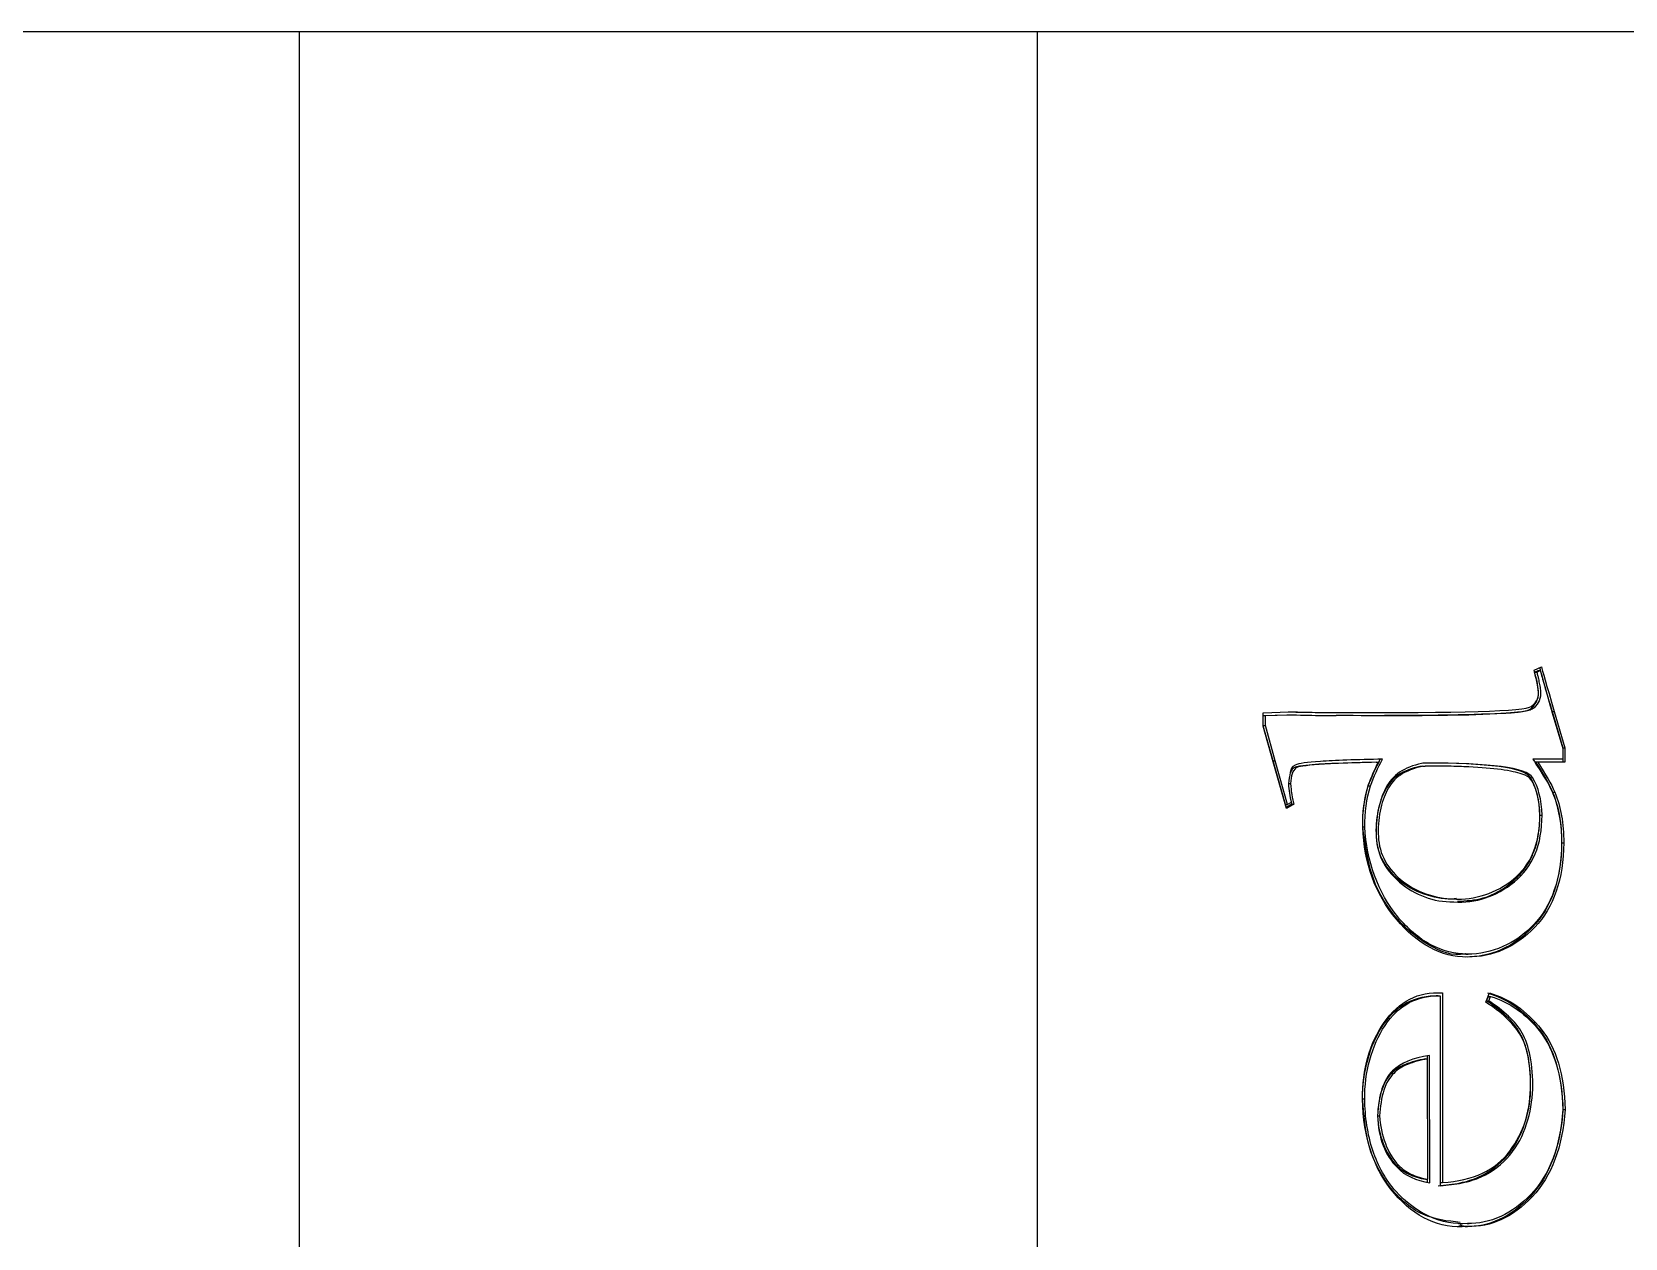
# Model space of a CAD drawing. Header units: inches. Extents: x -0.22 to 3.3, y -3.49 to -1.49.
# Drawn here: x 1.833 to 2.362, y -1.895 to -1.494 of the extents above; entities that cross this region are included whole.
import ezdxf

# ---------------------------------------------------------------- set-up
doc = ezdxf.new("R2010")
doc.units = ezdxf.units.IN
doc.header["$MEASUREMENT"] = 0

msp = doc.modelspace()

# ---------------------------------------------------------------- linework, layer by layer
at = {"color": 7, "linetype": 'Continuous', "lineweight": 25}
for p, q in [((3.29887, -1.49448), (-0.22442, -1.49448)), ((1.92222, -3.49448), (1.92222, -1.49448)), ((2.16719, -3.49448), (2.16719, -1.49448)), ((2.33208, -1.70641), (2.33451, -1.70529)), ((2.33224, -1.70706), (2.33336, -1.70654)), ((2.33224, -1.70706), (2.33296, -1.70706)), ((2.33296, -1.70706), (2.33408, -1.70654)), ((2.33336, -1.70654), (2.33408, -1.70654)), ((2.24215, -1.72057), (2.25062, -1.72027)), ((2.24215, -1.72503), (2.24215, -1.72057)), ((2.24215, -1.72155), (2.24991, -1.72127)), ((2.24215, -1.72155), (2.24285, -1.72155)), ((2.24285, -1.72155), (2.25063, -1.72127)), ((2.24285, -1.72484), (2.24285, -1.72155)), ((2.24991, -1.72127), (2.25063, -1.72127)), ((2.26565, -1.72053), (2.27653, -1.72052)), ((2.26565, -1.72053), (2.26637, -1.72053)), ((2.27653, -1.72055), (2.27725, -1.72055)), ((2.33803, -1.7202), (2.34159, -1.73222)), ((2.33803, -1.7202), (2.33875, -1.7202)), ((2.3381, -1.72059), (2.3416, -1.73243)), ((2.33875, -1.7202), (2.3423, -1.73222)), ((2.24215, -1.72484), (2.24285, -1.72484)), ((2.24539, -1.73652), (2.24215, -1.7249)), ((2.24545, -1.7369), (2.24215, -1.72503)), ((2.2461, -1.73652), (2.24285, -1.72484)), ((2.34159, -1.73222), (2.34159, -1.73237)), ((2.34159, -1.73222), (2.3423, -1.73222)), ((2.3416, -1.73243), (2.34161, -1.73602)), ((2.3423, -1.73222), (2.34231, -1.73702)), ((2.24951, -1.7511), (2.24539, -1.73652)), ((2.24539, -1.73652), (2.2461, -1.73652)), ((2.24984, -1.7524), (2.24545, -1.7369)), ((2.25023, -1.7511), (2.2461, -1.73652)), ((2.2796, -1.73702), (2.28031, -1.73702)), ((2.29512, -1.73828), (2.29584, -1.73828)), ((2.34161, -1.73602), (2.33162, -1.73602)), ((2.34231, -1.73702), (2.33254, -1.73702)), ((2.3416, -1.73602), (2.3416, -1.73702)), ((2.25049, -1.7441), (2.25121, -1.7441)), ((2.27701, -1.74487), (2.27773, -1.74487)), ((2.25144, -1.7504), (2.25023, -1.7511)), ((2.25121, -1.74924), (2.2516, -1.75097)), ((2.33819, -1.74694), (2.3389, -1.74694)), ((2.24951, -1.7511), (2.25023, -1.7511)), ((2.2516, -1.75097), (2.24974, -1.75204)), ((2.25231, -1.75097), (2.24984, -1.7524)), ((2.2516, -1.75097), (2.25231, -1.75097)), ((2.33399, -1.75458), (2.33469, -1.75458)), ((2.27519, -1.75851), (2.27588, -1.75851)), ((2.30468, -1.78241), (2.30629, -1.7822)), ((2.30468, -1.78241), (2.30539, -1.78241)), ((2.3063, -1.78246), (2.30702, -1.78246)), ((2.30941, -1.80072), (2.31013, -1.80072)), ((2.30088, -1.81358), (2.3016, -1.81358)), ((2.3016, -1.81358), (2.3016, -1.87659)), ((2.316, -1.8167), (2.31729, -1.81364)), ((2.30021, -1.81454), (2.29949, -1.81454)), ((2.3009, -1.81455), (2.3009, -1.87764)), ((2.31629, -1.81625), (2.31691, -1.81477)), ((2.31629, -1.81625), (2.317, -1.81625)), ((2.31691, -1.81477), (2.31763, -1.81477)), ((2.317, -1.81625), (2.31763, -1.81477)), ((2.29666, -1.83555), (2.29666, -1.83445)), ((2.29743, -1.87663), (2.29738, -1.83445)), ((2.28471, -1.84034), (2.28543, -1.84034)), ((2.29597, -1.83555), (2.29668, -1.83555)), ((2.29673, -1.87551), (2.29668, -1.83555)), ((2.28007, -1.85444), (2.28077, -1.85444)), ((2.34162, -1.85235), (2.34233, -1.85235)), ((2.28634, -1.87083), (2.28706, -1.87083)), ((2.29601, -1.87551), (2.29673, -1.87551)), ((2.29671, -1.87663), (2.29671, -1.87551)), ((2.3009, -1.87659), (2.3016, -1.87659)), ((2.30922, -1.8912), (2.30701, -1.89076)), ((2.30746, -1.89027), (2.30817, -1.89027)), ((2.30922, -1.8912), (2.30993, -1.8912)), ((2.30982, -1.89021), (2.31053, -1.89021))]:
    msp.add_line(p, q, dxfattribs=at)
at = {"color": 8, "linetype": 'Continuous', "lineweight": 25}
for p, q in [((2.3412, -1.76377), (2.3419, -1.76377)), ((2.27513, -1.84883), (2.27582, -1.84883))]:
    msp.add_line(p, q, dxfattribs=at)
at = {"color": 7, "linetype": 'Continuous', "lineweight": 25}
for points, knots in [([(2.26637, -1.72053), (2.30759, -1.72069), (2.32918, -1.72001), (2.33306, -1.71701), (2.33384, -1.71515), (2.33304, -1.7107), (2.33275, -1.70923), (2.33239, -1.70781), (2.33223, -1.70711), (2.33208, -1.70641)], [12, 12, 12, 12, 13, 13, 14, 14, 15, 15, 16, 16, 16, 16]), ([(2.33296, -1.70706), (2.33307, -1.7075), (2.33318, -1.70795), (2.33329, -1.7084), (2.33337, -1.70875), (2.33346, -1.7092), (2.33357, -1.70977), (2.3337, -1.71046), (2.33382, -1.71107), (2.33392, -1.7116), (2.33408, -1.71237), (2.33417, -1.71299), (2.33421, -1.71346), (2.3343, -1.71459), (2.33413, -1.71566), (2.33369, -1.71664), (2.33335, -1.7174), (2.3328, -1.71816), (2.33202, -1.71891), (2.33166, -1.71926), (2.33124, -1.71953), (2.33075, -1.71971), (2.33048, -1.7198), (2.33017, -1.71989), (2.32983, -1.71997), (2.32924, -1.72011), (2.32846, -1.72023), (2.32749, -1.72034), (2.32629, -1.72048), (2.32473, -1.72061), (2.32279, -1.72073), (2.31809, -1.72102), (2.31182, -1.72123), (2.30399, -1.72136), (2.29413, -1.72153), (2.28159, -1.72159), (2.26637, -1.72153)], [0, 0, 0, 0, 0.013393, 0.013393, 0.013393, 0.026786, 0.026786, 0.026786, 0.044643, 0.044643, 0.044643, 0.0625, 0.0625, 0.0625, 0.09375, 0.09375, 0.09375, 0.125, 0.125, 0.125, 0.14375, 0.14375, 0.14375, 0.15625, 0.15625, 0.15625, 0.1875, 0.1875, 0.1875, 0.25, 0.25, 0.25, 0.5, 0.5, 0.5, 1, 1, 1, 1]), ([(2.27655, -1.72148), (2.28546, -1.72149), (2.30064, -1.7215), (2.31738, -1.72107), (2.32599, -1.72047), (2.32873, -1.72009), (2.33027, -1.71969), (2.33137, -1.71894), (2.33227, -1.71789), (2.33304, -1.71664), (2.33351, -1.71513), (2.33354, -1.71176), (2.33282, -1.70915), (2.33224, -1.70706)], [0, 0, 0, 0, 0.416319, 0.709337, 0.782585, 0.819208, 0.83772, 0.855566, 0.875395, 0.891588, 0.90974, 0.927724, 1, 1, 1, 1]), ([(2.33387, -1.70558), (2.33434, -1.70729), (2.33567, -1.7122), (2.3371, -1.71704), (2.33803, -1.7202)], [0, 0, 0, 0, 0.34854, 1, 1, 1, 1]), ([(2.25037, -1.72028), (2.2538, -1.72036), (2.2589, -1.72047), (2.26399, -1.72052), (2.26565, -1.72053)], [0, 0, 0, 0, 0.674181, 1, 1, 1, 1]), ([(2.28172, -1.73598), (2.27777, -1.73607), (2.26915, -1.7363), (2.25773, -1.73687), (2.25154, -1.73776), (2.2512, -1.74012), (2.25055, -1.74285), (2.25051, -1.74412)], [1.972513, 1.972513, 1.972513, 1.972513, 2.227085, 2.481656, 2.990798, 3.499941, 4.009083, 4.009083, 4.009083, 4.009083]), ([(2.2796, -1.73702), (2.27544, -1.73714), (2.26838, -1.73734), (2.25984, -1.73765), (2.25497, -1.7383), (2.25253, -1.73851), (2.25151, -1.73966), (2.25119, -1.74042), (2.25104, -1.74079)], [0, 0, 0, 0, 0.427707, 0.726614, 0.871268, 0.937165, 0.968845, 1, 1, 1, 1]), ([(2.28031, -1.73702), (2.2632, -1.7374), (2.25409, -1.73803), (2.25189, -1.73977), (2.2513, -1.7415), (2.25121, -1.7441)], [2, 2, 2, 2, 3, 3, 4, 4, 4, 4]), ([(2.29512, -1.73828), (2.2926, -1.73867), (2.28703, -1.74044), (2.28273, -1.74521), (2.28019, -1.75191), (2.27914, -1.76077), (2.28068, -1.76909), (2.28853, -1.77879), (2.29861, -1.78241), (2.30468, -1.78241)], [2.002068, 2.002068, 2.002068, 2.002068, 2.501907, 3.001746, 3.501585, 4.001425, 4.501264, 5.001103, 6.000782, 6.000782, 6.000782, 6.000782]), ([(2.2958, -1.73728), (2.28982, -1.73818), (2.28562, -1.74072), (2.2808, -1.74903), (2.27959, -1.75429), (2.27959, -1.76702), (2.28218, -1.7724), (2.29257, -1.78121), (2.29857, -1.78341), (2.30538, -1.78341)], [2, 2, 2, 2, 3, 3, 4, 4, 5, 5, 6, 6, 6, 6]), ([(2.29584, -1.73828), (2.29331, -1.73867), (2.28774, -1.74044), (2.28344, -1.74521), (2.2809, -1.75191), (2.27986, -1.76077), (2.28139, -1.76909), (2.28924, -1.77879), (2.29932, -1.78241), (2.30539, -1.78241)], [2.002068, 2.002068, 2.002068, 2.002068, 2.501907, 3.001746, 3.501585, 4.001425, 4.501264, 5.001103, 6.000782, 6.000782, 6.000782, 6.000782]), ([(2.33398, -1.75458), (2.33383, -1.74941), (2.33278, -1.74524), (2.32886, -1.73887), (2.31695, -1.73728), (2.29509, -1.73728)], [0, 0, 0, 0, 1, 1, 2, 2, 2, 2]), ([(2.33469, -1.75458), (2.33454, -1.74941), (2.33349, -1.74524), (2.32958, -1.73887), (2.31767, -1.73728), (2.2958, -1.73728)], [0, 0, 0, 0, 1, 1, 2, 2, 2, 2]), ([(2.33399, -1.75461), (2.33393, -1.75234), (2.33352, -1.7487), (2.33223, -1.7451), (2.33125, -1.74256), (2.32882, -1.74093), (2.32168, -1.73935), (2.31271, -1.73863), (2.30378, -1.73833), (2.29841, -1.73828), (2.29584, -1.73828)], [0.001365, 0.001365, 0.001365, 0.001365, 0.500883, 0.750642, 1.000401, 1.250159, 1.499918, 1.749677, 1.874557, 1.999436, 1.999436, 1.999436, 1.999436]), ([(2.25121, -1.7441), (2.2513, -1.74556), (2.25139, -1.74659), (2.25158, -1.74779), (2.25185, -1.74905), (2.25231, -1.75097)], [4, 4, 4, 4, 5, 5, 6, 6, 6, 6]), ([(2.30538, -1.78341), (2.31268, -1.78389), (2.31939, -1.78166), (2.33163, -1.77178), (2.33469, -1.7644), (2.33469, -1.75458)], [6, 6, 6, 6, 7, 7, 8, 8, 8, 8]), ([(2.30539, -1.78241), (2.31215, -1.78285), (2.32329, -1.77931), (2.33261, -1.76777), (2.33399, -1.75886), (2.33399, -1.75461)], [5.999272, 5.999272, 5.999272, 5.999272, 6.999276, 7.499279, 7.999281, 7.999281, 7.999281, 7.999281]), ([(2.30657, -1.78317), (2.30946, -1.78303), (2.31581, -1.78273), (2.32337, -1.77831), (2.32887, -1.77293), (2.33186, -1.76766), (2.33369, -1.76141), (2.33388, -1.75691), (2.33398, -1.75458)], [0, 0, 0, 0, 0.228172, 0.500978, 0.631899, 0.752324, 0.871777, 1, 1, 1, 1]), ([(2.30941, -1.80066), (2.30932, -1.80068), (2.30518, -1.80157), (2.29658, -1.7982), (2.28582, -1.78937), (2.27745, -1.7755), (2.27591, -1.76408), (2.27517, -1.75851)], [0, 0, 0, 0, 0.005488, 0.254671, 0.512848, 0.762053, 1, 1, 1, 1]), ([(2.3419, -1.76377), (2.34177, -1.77587), (2.33856, -1.78522), (2.32594, -1.79842), (2.31848, -1.80172), (2.30123, -1.80172), (2.2934, -1.79752), (2.2793, -1.78072), (2.27558, -1.77053), (2.27518, -1.75855)], [23, 23, 23, 23, 24, 24, 25, 25, 26, 26, 27, 27, 27, 27]), ([(2.3412, -1.76376), (2.34115, -1.76911), (2.33957, -1.78034), (2.32997, -1.79547), (2.31398, -1.80258), (2.29761, -1.79878), (2.28242, -1.78583), (2.27625, -1.76973), (2.27588, -1.75851)], [23.000216, 23.000216, 23.000216, 23.000216, 23.500156, 24.000096, 24.999977, 25.499917, 25.999857, 26.999738, 26.999738, 26.999738, 26.999738]), ([(2.34119, -1.76377), (2.34106, -1.77587), (2.33784, -1.78522), (2.32523, -1.79842), (2.31776, -1.80172), (2.30914, -1.80172)], [23, 23, 23, 23, 24, 24, 25, 25, 25, 25]), ([(2.27512, -1.84885), (2.27501, -1.83895), (2.2774, -1.83048), (2.28717, -1.8164), (2.2936, -1.81311), (2.3016, -1.81358)], [0, 0, 0, 0, 1, 1, 2, 2, 2, 2]), ([(2.31657, -1.81364), (2.32305, -1.81547), (2.32876, -1.81948), (2.33864, -1.83187), (2.34128, -1.84076), (2.34161, -1.85235)], [8, 8, 8, 8, 9, 9, 10, 10, 10, 10]), ([(2.31729, -1.81364), (2.32377, -1.81547), (2.32948, -1.81948), (2.33936, -1.83187), (2.342, -1.84076), (2.34233, -1.85235)], [8, 8, 8, 8, 9, 9, 10, 10, 10, 10]), ([(2.27511, -1.84883), (2.27501, -1.84009), (2.2787, -1.82644), (2.2894, -1.81589), (2.29671, -1.81444), (2.30018, -1.81455)], [0.00001, 0.00001, 0.00001, 0.00001, 0.98569, 1.47853, 1.97137, 1.97137, 1.97137, 1.97137]), ([(2.27582, -1.84883), (2.27572, -1.84009), (2.27942, -1.82644), (2.29012, -1.81589), (2.29743, -1.81444), (2.3009, -1.81455)], [0.00001, 0.00001, 0.00001, 0.00001, 0.98569, 1.47853, 1.97137, 1.97137, 1.97137, 1.97137]), ([(2.30018, -1.87764), (2.30262, -1.87748), (2.3077, -1.87688), (2.31597, -1.87425), (2.32718, -1.86545), (2.33173, -1.84927), (2.3303, -1.83401), (2.32765, -1.82652), (2.32329, -1.82148), (2.31855, -1.81774), (2.31629, -1.81625)], [2.976231, 2.976231, 2.976231, 2.976231, 3.224789, 3.473346, 3.970461, 4.964692, 5.461807, 5.958922, 6.456037, 6.953152, 6.953152, 6.953152, 6.953152]), ([(2.3009, -1.87764), (2.30333, -1.87748), (2.30842, -1.87688), (2.31669, -1.87425), (2.32789, -1.86545), (2.33245, -1.84927), (2.33102, -1.83401), (2.32837, -1.82652), (2.324, -1.82148), (2.31926, -1.81774), (2.317, -1.81625)], [2.976231, 2.976231, 2.976231, 2.976231, 3.224789, 3.473346, 3.970461, 4.964692, 5.461807, 5.958922, 6.456037, 6.953152, 6.953152, 6.953152, 6.953152]), ([(2.3016, -1.87659), (2.31183, -1.87593), (2.31929, -1.87245), (2.32864, -1.85986), (2.33095, -1.8527), (2.33084, -1.83663), (2.32963, -1.83078), (2.32489, -1.82344), (2.32114, -1.81997), (2.316, -1.8167)], [3, 3, 3, 3, 4, 4, 5, 5, 6, 6, 7, 7, 7, 7]), ([(2.31763, -1.81477), (2.32365, -1.81657), (2.33265, -1.8227), (2.34007, -1.83655), (2.34148, -1.84728), (2.34163, -1.85232)], [8.02509, 8.02509, 8.02509, 8.02509, 9.011546, 9.504774, 9.998003, 9.998003, 9.998003, 9.998003]), ([(2.3075, -1.88983), (2.30331, -1.88937), (2.2944, -1.88841), (2.28341, -1.87866), (2.27631, -1.86437), (2.27551, -1.85404), (2.27511, -1.84883)], [0, 0, 0, 0, 0.260181, 0.55279, 0.774967, 1, 1, 1, 1]), ([(2.30993, -1.8912), (2.30063, -1.89191), (2.29255, -1.88826), (2.27879, -1.8722), (2.27527, -1.86174), (2.27512, -1.84885)], [12, 12, 12, 12, 13, 13, 14, 14, 14, 14]), ([(2.30992, -1.8902), (2.30161, -1.89084), (2.28811, -1.88488), (2.27763, -1.86665), (2.27589, -1.85468), (2.27582, -1.84883)], [11.999091, 11.999091, 11.999091, 11.999091, 12.999542, 13.499767, 13.999992, 13.999992, 13.999992, 13.999992]), ([(2.34161, -1.85235), (2.34078, -1.86483), (2.33715, -1.87448), (2.32427, -1.88811), (2.3171, -1.89141), (2.30922, -1.8912)], [10, 10, 10, 10, 11, 11, 12, 12, 12, 12]), ([(2.34163, -1.85232), (2.34125, -1.85791), (2.33908, -1.86942), (2.32886, -1.88521), (2.31729, -1.8904), (2.30992, -1.8902)], [10.001849, 10.001849, 10.001849, 10.001849, 10.501655, 11.001461, 12.001073, 12.001073, 12.001073, 12.001073]), ([(2.34233, -1.85235), (2.3415, -1.86483), (2.33786, -1.87448), (2.32498, -1.88811), (2.31782, -1.89141), (2.30993, -1.8912)], [10, 10, 10, 10, 11, 11, 12, 12, 12, 12])]:
    msp.add_open_spline(points, degree=3, knots=knots, dxfattribs=at)
for points in [[(2.33408, -1.70654), (2.33452, -1.70822), (2.33509, -1.7102), (2.33722, -1.71758), (2.3381, -1.72059)], [(2.33451, -1.70529), (2.33472, -1.70629), (2.33613, -1.71126), (2.33875, -1.7202)], [(2.25062, -1.72027), (2.25851, -1.72045), (2.26376, -1.72053), (2.26637, -1.72053)], [(2.25063, -1.72127), (2.25391, -1.72134), (2.26178, -1.7215), (2.2644, -1.72153), (2.26637, -1.72153)], [(2.27701, -1.74487), (2.27815, -1.74175), (2.27954, -1.73882), (2.281, -1.73598)], [(2.2771, -1.74442), (2.27809, -1.74172), (2.27916, -1.73925), (2.28031, -1.73702)], [(2.27773, -1.74487), (2.27887, -1.74175), (2.28025, -1.73882), (2.28172, -1.73598)], [(2.33162, -1.73602), (2.333, -1.73808), (2.33607, -1.7428), (2.33753, -1.74564), (2.3383, -1.74745)], [(2.33254, -1.73702), (2.33515, -1.74091), (2.33703, -1.74422), (2.33819, -1.74694)], [(2.33326, -1.73702), (2.33587, -1.74091), (2.33775, -1.74422), (2.3389, -1.74694)], [(2.25051, -1.74412), (2.25064, -1.74625), (2.25096, -1.74837), (2.25144, -1.7504)], [(2.27517, -1.75851), (2.27507, -1.75388), (2.27565, -1.74907), (2.27701, -1.74487)], [(2.27518, -1.75855), (2.27508, -1.75339), (2.27572, -1.74868), (2.2771, -1.74442)], [(2.27588, -1.75851), (2.27579, -1.75388), (2.27637, -1.74907), (2.27773, -1.74487)], [(2.33819, -1.74694), (2.34019, -1.75179), (2.34119, -1.7574), (2.34119, -1.76377)], [(2.3383, -1.74745), (2.3403, -1.75228), (2.3412, -1.75815), (2.3412, -1.76376)], [(2.3389, -1.74694), (2.3409, -1.75179), (2.3419, -1.7574), (2.3419, -1.76377)], [(2.29738, -1.83445), (2.29183, -1.83517), (2.28771, -1.83686), (2.28503, -1.83952)], [(2.28471, -1.84034), (2.28333, -1.84171), (2.28118, -1.84513), (2.28019, -1.85151), (2.28005, -1.85444)], [(2.28503, -1.83952), (2.28204, -1.84247), (2.28039, -1.84744), (2.28007, -1.85443)], [(2.28543, -1.84034), (2.28405, -1.84171), (2.2819, -1.84513), (2.2809, -1.85151), (2.28077, -1.85444)], [(2.29597, -1.83555), (2.29373, -1.83589), (2.28874, -1.83725), (2.2861, -1.83896), (2.28471, -1.84034)], [(2.29668, -1.83555), (2.29444, -1.83589), (2.28945, -1.83725), (2.28682, -1.83896), (2.28543, -1.84034)], [(2.28005, -1.85444), (2.28031, -1.86066), (2.28277, -1.86727), (2.28634, -1.87083)], [(2.28007, -1.85443), (2.28036, -1.86182), (2.28256, -1.86756), (2.28665, -1.87164)], [(2.28077, -1.85444), (2.28103, -1.86066), (2.28348, -1.86727), (2.28706, -1.87083)], [(2.28634, -1.87083), (2.28758, -1.87211), (2.29001, -1.87387), (2.29412, -1.87517), (2.29601, -1.87551)], [(2.28665, -1.87164), (2.28916, -1.87425), (2.29275, -1.87591), (2.29743, -1.87663)], [(2.28706, -1.87083), (2.28829, -1.87211), (2.29073, -1.87387), (2.29484, -1.87517), (2.29673, -1.87551)]]:
    msp.add_open_spline(points, degree=3, dxfattribs=at)

doc.saveas('drawing.dxf')
